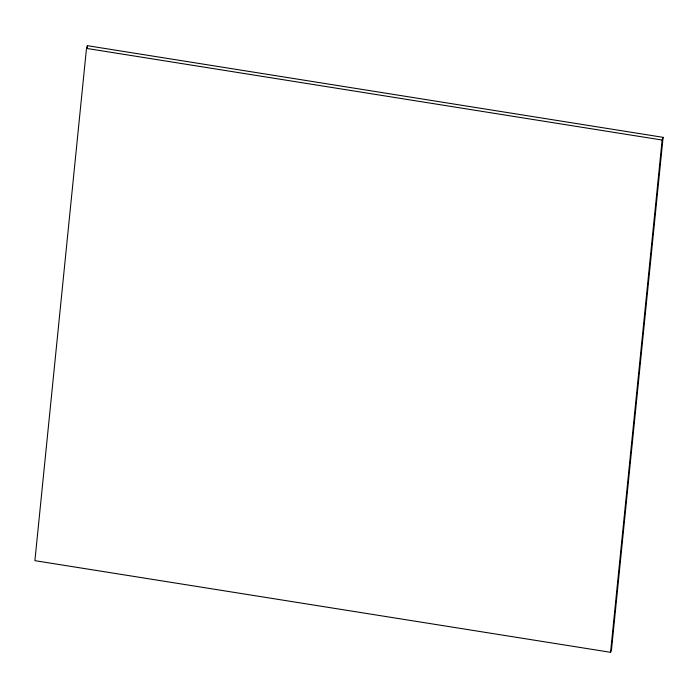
<?xml version="1.0" encoding="UTF-8"?>
<svg xmlns="http://www.w3.org/2000/svg" width="698" height="698" viewBox="0 0 698 698"><rect width="100%" height="100%" fill="white"/><g stroke="black" fill="none" stroke-linecap="round" stroke-linejoin="round"><path stroke-width="1.05" d="M86.482 48.398L34.9 560.66L610.549 652.307L611.518 649.602L663.1 137.34L87.451 45.693L86.482 48.398L662.123 140.045L663.1 137.34M87.233 47.865L87.451 45.693M610.549 652.307L662.123 140.045"/></g></svg>
